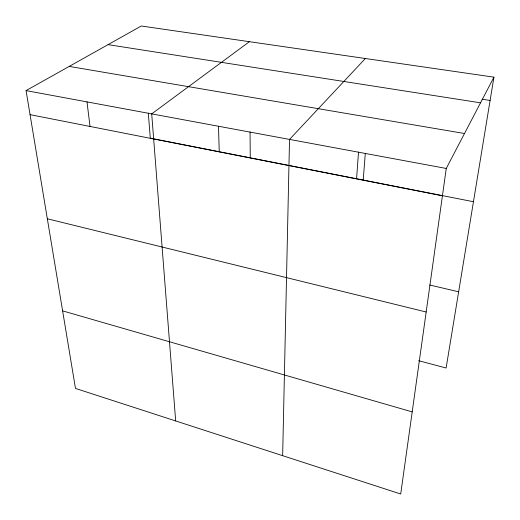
<?xml version="1.0" encoding="UTF-8"?>
<svg xmlns="http://www.w3.org/2000/svg" width="520" height="520" viewBox="0 0 520 520"><rect width="100%" height="100%" fill="white"/><g stroke="black" fill="none" stroke-linecap="round" stroke-linejoin="round"><path stroke-width="0.78" d="M282.653 455.676L289.523 139.412L365.359 58.507M356.571 178.731L358.521 152.055M363.2 180.206L365.287 153.452M493.935 77.162L446.251 168.454L400.712 494L75.478 388.421L26.065 90.597L141.284 26L493.935 77.162L446.115 368.017L418.659 360.685M249.411 41.684L151.703 113.874L175.675 420.947M482.099 99.223L490.1 100.464M108.049 44.636L480.526 102.823M69.199 66.417L464.503 133.504M26.065 90.597L446.251 168.454M473.454 201.721L150.312 138.157L148.298 113.087M30.056 114.647L442.423 195.8M429.741 285.012L458.647 291.792M47.333 218.777L426.173 312M62.608 310.869L412.197 411.892M86.99 101.888L90.031 126.451M218.472 126.249L219.245 151.879M250.061 131.95L250.25 157.814"/></g></svg>
